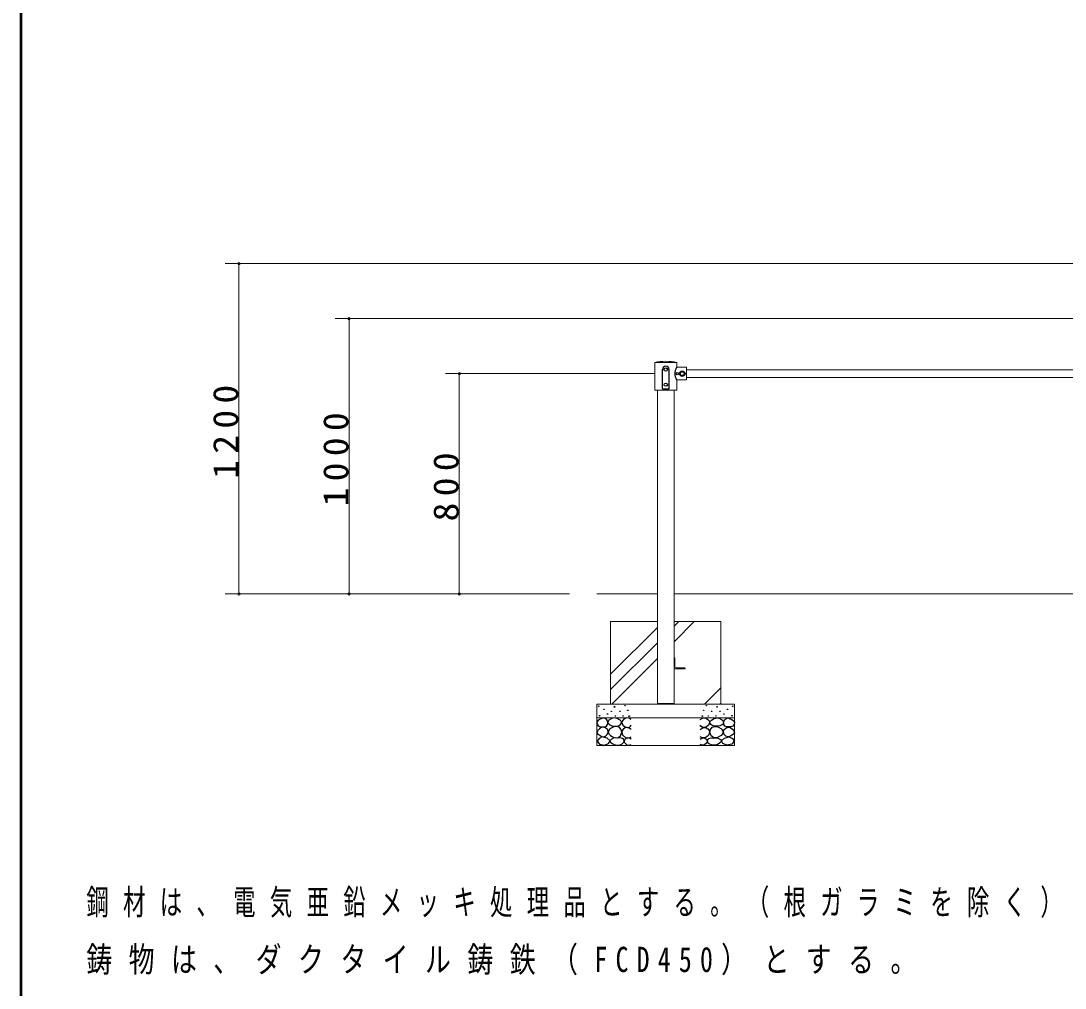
# Model space of a CAD drawing. Units: millimetres at full size. Extents: x -19540 to 26, y -986 to 13350.
# Drawn here: x -19250 to -15458, y 2518 to 6031 of the extents above; entities that cross this region are included whole.
import ezdxf

# ---------------------------------------------------------------- set-up
doc = ezdxf.new("R2010")
doc.units = ezdxf.units.MM
for name, color, linetype, lineweight in [('A3図枠', 7, 'Continuous', 25), ('線', 7, 'Continuous', 13), ('補助', 2, 'Continuous', 25)]:
    doc.layers.add(name, color=color, linetype=linetype, lineweight=lineweight)
doc.styles.add('ＭＳ ゴシック', font='')
doc.styles.get('ＭＳ ゴシック').set_extended_font_data('MS Gothic')

# ---------------------------------------------------------------- blocks, each defined once
blk = doc.blocks.new('dimension_origin')
at = {"color": 0, "linetype": 'Continuous', "lineweight": -2}
blk.add_circle((0, 0), 1.25, dxfattribs=at)

msp = doc.modelspace()

# ---------------------------------------------------------------- linework, layer by layer
at = {"layer": 'A3図枠', "lineweight": 50}
msp.add_line((-19250, 13350), (-19250, 0), dxfattribs=at)
at = {"layer": '線'}
for p, q in [((-16948.386, 4790.499), (-16948.386, 4690)), ((-16948.386, 4789.976), (-16868.386, 4789.976)), ((-16868.386, 4790.499), (-16868.386, 4773)), ((-16868.386, 4773), (-16833.386, 4773)), ((-16833.386, 4773), (-16833.386, 4727)), ((-15183.386, 4764), (-16833.386, 4764)), ((-16868.386, 4727), (-16833.386, 4727)), ((-16868.386, 4727), (-16868.386, 4690)), ((-15183.386, 4736), (-16833.386, 4736)), ((-16948.386, 4690), (-16868.386, 4690)), ((-16938.636, 3550), (-16938.636, 4690)), ((-16878.136, 3550), (-16878.136, 4690)), ((-16938.636, 3950), (-17158.386, 3950)), ((-15138.636, 3950), (-16878.136, 3950)), ((-17108.386, 3850), (-16938.636, 3850)), ((-17108.386, 3550), (-17108.386, 3850)), ((-16878.136, 3850), (-16708.386, 3850)), ((-16708.386, 3550), (-16708.386, 3850)), ((-16877.136, 3718), (-16878.136, 3718)), ((-16878.136, 3718), (-16878.136, 3678)), ((-16875.136, 3685.5), (-16875.136, 3716)), ((-16840.136, 3681), (-16870.636, 3681)), ((-16838.136, 3678), (-16838.136, 3679)), ((-16878.136, 3678), (-16838.136, 3678)), ((-17158.386, 3400), (-17158.386, 3550)), ((-17158.386, 3550), (-16658.386, 3550)), ((-16658.386, 3400), (-16658.386, 3550)), ((-17158.386, 3500), (-16658.386, 3500)), ((-17158.386, 3400), (-16658.386, 3400))]:
    msp.add_line(p, q, dxfattribs=at)
at = {"layer": '線', "color": 2, "lineweight": 25}
for p, q in [((-16920.386, 4695), (-16920.386, 4765)), ((-16896.386, 4695), (-16896.386, 4765)), ((-16920.386, 4695), (-16896.386, 4695)), ((-16938.636, 3552), (-16878.136, 3552))]:
    msp.add_line(p, q, dxfattribs=at)
for centre, radius in [((-16908.386, 4765), 6), ((-16866.386, 4750), 4), ((-16848.386, 4750), 10), ((-16848.386, 4750), 6.9), ((-16908.386, 4710), 6)]:
    msp.add_circle(centre, radius, dxfattribs=at)
at = {"layer": '線'}
for centre, radius, start, end in [((-16908.386, 4615), 180, 77.16041, 102.83959), ((-16877.136, 3716), 2, 0, 90), ((-16870.636, 3685.5), 4.5, 180, 270), ((-16840.136, 3679), 2, 0, 90)]:
    msp.add_arc(centre, radius, start, end, dxfattribs=at)
at = {"layer": '線', "color": 2, "lineweight": 25}
for centre, radius, start, end in [((-16908.386, 4765), 12, 0, 180), ((-16835.535, 4750), 39.794, 146.42046, 213.57954)]:
    msp.add_arc(centre, radius, start, end, dxfattribs=at)
at = {"layer": '補助', "lineweight": 13}
for p, q in [((-9748.386, 5150), (-18508.386, 5150)), ((-18458.386, 3950), (-18458.386, 5150)), ((-13348.386, 4950), (-18108.386, 4950)), ((-18058.386, 3950), (-18058.386, 4950)), ((-16948.386, 4750), (-17708.386, 4750)), ((-17658.386, 3950), (-17658.386, 4750)), ((-17258.386, 3950), (-18508.386, 3950)), ((-17258.386, 3950), (-18108.386, 3950)), ((-17258.386, 3950), (-17708.386, 3950)), ((-16878.136, 3776.453), (-16804.589, 3850)), ((-16878.136, 3832.58), (-16860.716, 3850)), ((-17108.386, 3658.456), (-16938.636, 3828.206)), ((-17108.386, 3602.33), (-16938.636, 3772.08)), ((-17104.589, 3550), (-16938.636, 3715.953)), ((-16767.829, 3550), (-16708.386, 3609.444)), ((-16711.703, 3550), (-16708.386, 3553.317))]:
    msp.add_line(p, q, dxfattribs=at)
at = {"layer": '補助'}
for points in [[(-17135.937, 3499.402), (-17142.4, 3496.862), (-17148.611, 3493.382), (-17154.469, 3489.344), (-17158.117, 3483.877), (-17157.105, 3476.294), (-17152.097, 3469.935), (-17145.231, 3467.345), (-17137.522, 3467.084), (-17129.909, 3467.688), (-17123.58, 3470.252), (-17119.828, 3475.538), (-17118.51, 3481.976), (-17119.359, 3487.181), (-17122.313, 3492.115), (-17128.473, 3496.942)], [(-17096.513, 3499.493), (-17101.418, 3498.876), (-17107.055, 3496.79), (-17115.026, 3491.002), (-17118.678, 3484.086), (-17117.803, 3480.124), (-17114.082, 3475.707), (-17104.591, 3470.934), (-17094.621, 3469.49), (-17087.271, 3469.318), (-17079.755, 3470.842), (-17072.156, 3475.456), (-17068.402, 3481.653), (-17069.372, 3486.306), (-17074.079, 3491.654), (-17084.747, 3497.861)], [(-16720.258, 3499.493), (-16715.354, 3498.876), (-16709.717, 3496.79), (-16701.746, 3491.002), (-16698.094, 3484.086), (-16698.969, 3480.124), (-16702.69, 3475.707), (-16712.18, 3470.934), (-16722.151, 3469.49), (-16729.501, 3469.318), (-16737.017, 3470.842), (-16744.616, 3475.456), (-16748.369, 3481.653), (-16747.4, 3486.306), (-16742.693, 3491.654), (-16732.025, 3497.861)], [(-16680.835, 3499.402), (-16674.372, 3496.862), (-16668.161, 3493.382), (-16662.303, 3489.344), (-16658.655, 3483.877), (-16659.667, 3476.294), (-16664.675, 3469.935), (-16671.541, 3467.345), (-16679.25, 3467.084), (-16686.863, 3467.688), (-16693.192, 3470.252), (-16696.944, 3475.538), (-16698.261, 3481.976), (-16697.413, 3487.181), (-16694.459, 3492.115), (-16688.299, 3496.942)], [(-17138.472, 3466.45), (-17143.801, 3463.657), (-17149.245, 3459.479), (-17155.694, 3452.659), (-17158.117, 3445.855), (-17154.489, 3441.027), (-17147.978, 3436.666), (-17141.34, 3432.379), (-17134.67, 3430.329), (-17127.025, 3432.776), (-17120.728, 3439.201), (-17117.622, 3447.478), (-17119.145, 3455.994), (-17127.303, 3463.245)], [(-17109.217, 3435.163), (-17096.628, 3428.307), (-17083.269, 3427.324), (-17072.985, 3434.778), (-17068.133, 3446.515), (-17070.413, 3457.293), (-17077.322, 3465.436), (-17086.147, 3468.869), (-17097.324, 3467.598), (-17111.078, 3459.543), (-17117.055, 3448.678), (-17114.42, 3441.484)], [(-16707.555, 3435.163), (-16720.144, 3428.307), (-16733.503, 3427.324), (-16743.787, 3434.778), (-16748.639, 3446.515), (-16746.359, 3457.293), (-16739.45, 3465.436), (-16730.625, 3468.869), (-16719.448, 3467.598), (-16705.694, 3459.543), (-16699.717, 3448.678), (-16702.352, 3441.484)], [(-16678.3, 3466.45), (-16672.971, 3463.657), (-16667.527, 3459.479), (-16661.078, 3452.659), (-16658.655, 3445.855), (-16662.283, 3441.027), (-16668.794, 3436.666), (-16675.432, 3432.379), (-16682.102, 3430.329), (-16689.746, 3432.776), (-16696.043, 3439.201), (-16699.149, 3447.478), (-16697.627, 3455.994), (-16689.469, 3463.245)], [(-17139.291, 3430.517), (-17150.611, 3424.498), (-17157.422, 3415.683), (-17148.935, 3404.413), (-17130.5, 3400.299), (-17116.147, 3406.41), (-17110.721, 3416.782), (-17121.503, 3425.89)], [(-17082.188, 3426.373), (-17089.723, 3426.999), (-17097.865, 3425.562), (-17106.792, 3421.504), (-17111.109, 3416.102), (-17108.423, 3411.419), (-17102.46, 3406.912), (-17095.981, 3403.068), (-17088.675, 3400.695), (-17076.826, 3400.928), (-17066.51, 3405.02), (-17061.807, 3409.827), (-17059.753, 3415.561), (-17060.813, 3420.709), (-17064.889, 3425.292), (-17073.287, 3427.832)], [(-16734.584, 3426.373), (-16727.049, 3426.999), (-16718.907, 3425.562), (-16709.98, 3421.504), (-16705.663, 3416.102), (-16708.349, 3411.419), (-16714.312, 3406.912), (-16720.791, 3403.068), (-16728.097, 3400.695), (-16739.946, 3400.928), (-16750.262, 3405.02), (-16754.965, 3409.827), (-16757.019, 3415.561), (-16755.959, 3420.709), (-16751.883, 3425.292), (-16743.485, 3427.832)], [(-16677.481, 3430.517), (-16666.161, 3424.498), (-16659.35, 3415.683), (-16667.837, 3404.413), (-16686.272, 3400.299), (-16700.625, 3406.41), (-16706.051, 3416.782), (-16695.269, 3425.89)]]:
    msp.add_lwpolyline(points, close=True, dxfattribs=at)
for points in [[(-17033.386, 3493.299), (-17041.813, 3498.154), (-17050.496, 3499.636), (-17056.115, 3497.948), (-17061.269, 3494.249), (-17065.741, 3488.941), (-17067.606, 3482.209), (-17063.938, 3473.439), (-17055.882, 3467), (-17047.583, 3464.621), (-17040.357, 3465.733), (-17036.306, 3469.109), (-17033.386, 3473.654)], [(-16783.386, 3493.299), (-16774.959, 3498.154), (-16766.276, 3499.636), (-16760.656, 3497.948), (-16755.503, 3494.249), (-16751.031, 3488.941), (-16749.166, 3482.209), (-16752.834, 3473.439), (-16760.89, 3467), (-16769.189, 3464.621), (-16776.415, 3465.733), (-16780.465, 3469.109), (-16783.386, 3473.654)], [(-17033.703, 3457.178), (-17040.843, 3462.64), (-17048.911, 3465.099), (-17055.617, 3463.875), (-17061.585, 3460.03), (-17065.978, 3454.249), (-17067.606, 3447.039), (-17064.942, 3438.431), (-17058.734, 3431.513), (-17051.095, 3427.642), (-17043.525, 3426.761), (-17038.371, 3428.2), (-17033.703, 3430.88)], [(-16783.069, 3457.178), (-16775.929, 3462.64), (-16767.86, 3465.099), (-16761.155, 3463.875), (-16755.186, 3460.03), (-16750.794, 3454.249), (-16749.166, 3447.039), (-16751.83, 3438.431), (-16758.038, 3431.513), (-16765.677, 3427.642), (-16773.247, 3426.761), (-16778.401, 3428.2), (-16783.069, 3430.88)], [(-17033.386, 3422.642), (-17039.404, 3425.96), (-17046.693, 3426.761), (-17055.41, 3422.427), (-17059.684, 3415.671), (-17059.072, 3412.001), (-17056.199, 3407.75), (-17049.037, 3402.278), (-17041.624, 3400.462), (-17037.328, 3401.514), (-17033.386, 3403.631)], [(-16783.386, 3422.642), (-16777.368, 3425.96), (-16770.078, 3426.761), (-16761.362, 3422.427), (-16757.088, 3415.671), (-16757.7, 3412.001), (-16760.573, 3407.75), (-16767.735, 3402.278), (-16775.148, 3400.462), (-16779.444, 3401.514), (-16783.386, 3403.631)]]:
    msp.add_lwpolyline(points, dxfattribs=at)
for centre in [(-17151.78, 3542.177), (-17132.769, 3530.77), (-17094.43, 3539.959), (-17055.969, 3544.091), (-17045.968, 3527.063), (-16770.804, 3527.063), (-16760.803, 3544.091), (-16722.342, 3539.959), (-16684.003, 3530.77), (-16664.992, 3542.177), (-17148.611, 3507.323), (-17119.778, 3513.977), (-17105.837, 3523.483), (-17090.945, 3506.373), (-17074.89, 3523.549), (-17063.267, 3506.521), (-17041.103, 3505.98), (-16775.669, 3505.98), (-16753.505, 3506.521), (-16741.882, 3523.549), (-16725.827, 3506.373), (-16710.935, 3523.483), (-16696.994, 3513.977), (-16668.161, 3507.323)]:
    msp.add_circle(centre, 1, dxfattribs=at)

# ---------------------------------------------------------------- block references
at = {"layer": '補助', "lineweight": 13, "xscale": 3.33, "yscale": 3.33}
for p, rotation in [((-18458.386, 5150), 270), ((-18058.386, 4950), 270), ((-17658.386, 4750), 270), ((-18458.386, 3950), 90), ((-18058.386, 3950), 90), ((-17658.386, 3950), 90)]:
    msp.add_blockref('dimension_origin', p, dxfattribs=dict(at, rotation=rotation))

# ---------------------------------------------------------------- texts
at = {"layer": '補助', "char_height": 91.64, "attachment_point": 8, "rotation": 90, "style": 'ＭＳ ゴシック'}
for s, insert in [('\\T1.33;\\W1.1;1200', (-18459.386, 4550)), ('\\T1.33;\\W1.1;1000', (-18059.386, 4450)), ('\\T1.33;\\W1.1;800', (-17659.386, 4350))]:
    msp.add_mtext(s, dxfattribs=dict(at, insert=insert))
at = {"layer": '補助', "char_height": 91.64, "attachment_point": 7, "style": 'ＭＳ ゴシック'}
for s, insert in [('\\T1.64;\\W0.65;鋼材は、電気亜鉛メッキ処理品とする。（根ガラミを除く）', (-19012.239, 2772.951)), ('\\T1.64;\\W0.75;鋳物は、ダクタイル鋳鉄（FCD450）とする。', (-19012.239, 2564.617))]:
    msp.add_mtext(s, dxfattribs=dict(at, insert=insert))

doc.saveas('drawing.dxf')
